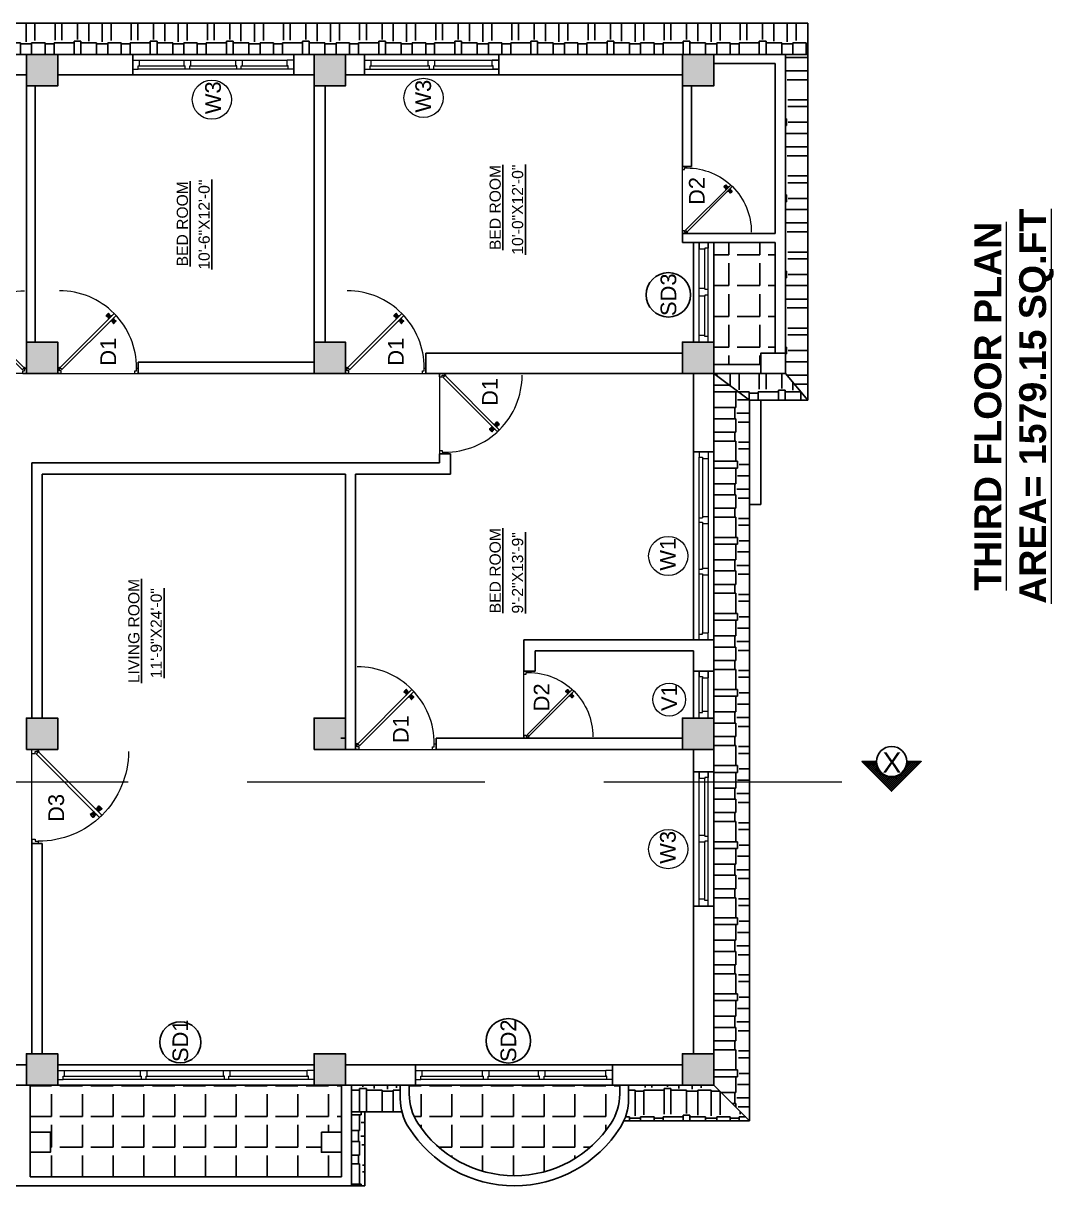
# Model space of a CAD drawing. Header units: inches. Extents: x 1397 to 20304, y -27267 to -746.
# Drawn here: x 13918 to 14378, y -18002 to -17483 of the extents above; entities that cross this region are included whole.
import ezdxf

# ---------------------------------------------------------------- set-up
doc = ezdxf.new("R2010")
doc.units = ezdxf.units.IN
doc.header["$LTSCALE"] = 17
doc.header["$MEASUREMENT"] = 0
doc.linetypes.add('21_FP_00$0$HIDDEN', pattern=[0.375, 0.25, -0.125])
doc.linetypes.add('PHANTOM2', pattern=[1.25, 0.625, -0.125, 0.125, -0.125, 0.125, -0.125])
for name, color, linetype, lineweight in [('25 BOT BAR', 12, 'Continuous', 25), ('aa_section_line', 2, 'PHANTOM2', 13), ('DOOR & WIN', 1, 'Continuous', 25), ('OUTLINE', 1, 'Continuous', 25), ('PUERTAS', 7, 'Continuous', 9), ('TEXT', 231, 'Continuous', 20), ('WINDOW FRAME PLAN', 162, 'Continuous', 18)]:
    doc.layers.add(name, color=color, linetype=linetype, lineweight=lineweight)
doc.layers.add('A-Sect-Iden', color=111, linetype='Continuous')
doc.styles.add('DIMTEXT', font='arial.ttf', dxfattribs={"height": 6})
doc.styles.add('HEADING', font='swissel.ttf')
pattern_1 = [(180, (-4627.926, -27967.295), (-25.5, -12), [6, -5, 7, -3, 9, -4]), (180, (-4633.926, -27967.795), (-25.5, -12), [5, -19, 4, -6]), (180, (-4645.926, -27966.545), (-25.5, -12), [3, -31]), (270, (-4627.926, -27967.2945), (8.5, -12), [11.5, -36.5]), (270, (-4633.926, -27967.2945), (8.5, -12), [11.25, -36.75]), (270, (-4638.926, -27967.2945), (8.5, -12), [10.5, -37.5]), (270, (-4645.926, -27966.5445), (8.5, -12), [11.5, -36.5]), (270, (-4648.926, -27966.5445), (8.5, -12), [11.5, -36.5]), (270, (-4657.926, -27967.2945), (8.5, -12), [11, -37])]
pattern_2 = [(90, (-4627.926, -27967.295), (-12, 25.5), [6, -5, 7, -3, 9, -4]), (90, (-4628.426, -27961.295), (-12, 25.5), [5, -19, 4, -6]), (90, (-4627.176, -27949.295), (-12, 25.5), [3, -31]), (180, (-4627.926, -27967.2945), (-12, -8.5), [11.5, -36.5]), (180, (-4627.926, -27961.2945), (-12, -8.5), [11.25, -36.75]), (180, (-4627.926, -27956.2945), (-12, -8.5), [10.5, -37.5]), (180, (-4627.176, -27949.2945), (-12, -8.5), [11.5, -36.5]), (180, (-4627.176, -27946.2945), (-12, -8.5), [11.5, -36.5]), (180, (-4627.926, -27937.2945), (-12, -8.5), [11, -37])]
pattern_3 = [(90, (-6502.005, -27967.295), (-13.75, 8e-16), [10, -3.75]), (180, (-6502.005, -27967.295), (-2e-15, -13.75), [10, -3.75])]

# ---------------------------------------------------------------- blocks, each defined once
blk = doc.blocks.new('ffddd')
at = {"layer": 'DOOR & WIN'}
for p, q in [((-13345.31, -2388.07), (-13345.31, -2316.07)), ((-13336.31, -2316.07), (-13345.31, -2316.07)), ((-13336.31, -2316.07), (-13336.31, -2388.07)), ((-13336.31, -2388.07), (-13345.31, -2388.07)), ((-13336.31, -2388.07), (-13345.31, -2388.07))]:
    blk.add_line(p, q, dxfattribs=at)
at = {"layer": 'WINDOW FRAME PLAN'}
for p, q in [((-13342.81, -2316.07), (-13342.81, -2318.57)), ((-13338.81, -2316.07), (-13338.81, -2319.07)), ((-13342.81, -2385.57), (-13342.81, -2318.57)), ((-13342.81, -2318.57), (-13341.31, -2318.57)), ((-13341.31, -2318.57), (-13341.31, -2319.07)), ((-13341.31, -2319.07), (-13341.31, -2339.57)), ((-13341.31, -2319.07), (-13338.81, -2319.07)), ((-13338.81, -2319.07), (-13338.81, -2385.07)), ((-13342.81, -2339.57), (-13341.31, -2339.57)), ((-13342.81, -2341.57), (-13341.31, -2341.57)), ((-13341.31, -2339.07), (-13338.81, -2339.07)), ((-13341.31, -2341.57), (-13341.31, -2342.07)), ((-13341.31, -2341.57), (-13341.31, -2362.57)), ((-13341.31, -2342.07), (-13338.81, -2342.07)), ((-13342.81, -2362.57), (-13341.31, -2362.57)), ((-13341.31, -2362.07), (-13338.81, -2362.07)), ((-13341.31, -2362.57), (-13341.31, -2362.07)), ((-13342.81, -2364.57), (-13341.31, -2364.57)), ((-13341.31, -2364.57), (-13341.31, -2385.57)), ((-13341.31, -2365.07), (-13338.81, -2365.07)), ((-13342.81, -2388.07), (-13342.81, -2385.57)), ((-13342.81, -2385.57), (-13341.31, -2385.57)), ((-13341.31, -2385.07), (-13338.81, -2385.07)), ((-13341.31, -2385.57), (-13341.31, -2385.07)), ((-13338.81, -2388.07), (-13338.81, -2385.07))]:
    blk.add_line(p, q, dxfattribs=at)
blk = doc.blocks.new('3ft')
at = {"layer": 'PUERTAS', "color": 6}
for p, q in [((1.01, 2.52), (25.23, 26.74)), ((26.05, 25.92), (25.23, 26.74)), ((26.05, 25.92), (1.77, 1.64)), ((0, 2.4), (0, 0)), ((0.72, 2.4), (0, 2.4)), ((1.6, 0), (0, 0)), ((0.72, 1.52), (0.72, 2.44)), ((0.8, 1.52), (0.72, 1.52)), ((0.8, 1.52), (0.8, 2.41)), ((0.8, 1.2), (0.8, 1.52)), ((1.6, 1.2), (0.8, 1.2)), ((1.57, 1.84), (0.94, 2.47)), ((1.63, 1.89), (0.97, 2.55)), ((1.63, 1.89), (1.57, 1.84)), ((1.77, 1.64), (1.57, 1.84)), ((1.6, 0), (1.6, 1.2)), ((34.4, 0), (34.4, 1.2)), ((34.4, 1.2), (35.2, 1.2)), ((34.4, 0), (36, 0)), ((35.2, 1.2), (35.2, 2.4)), ((35.2, 2.4), (36, 2.4)), ((36, 0), (36, 2.4))]:
    blk.add_line(p, q, dxfattribs=at)
at = {"layer": 'PUERTAS', "color": 1}
for p, q in [((21.67, 25.73), (22.17, 26.23)), ((21.7, 25.82), (22.14, 26.26)), ((22.58, 26.7), (22.14, 26.26)), ((22.67, 26.73), (22.17, 26.23)), ((22.61, 26.67), (22.58, 26.7)), ((23.45, 25.91), (22.79, 26.73)), ((22.49, 24.95), (21.67, 25.61)), ((21.73, 25.79), (21.7, 25.82)), ((22.6, 24.96), (23.02, 25.38)), ((22.61, 24.25), (22.92, 24.72)), ((22.62, 24.13), (22.61, 24.14)), ((22.7, 25.07), (22.71, 25.06)), ((22.82, 25.06), (23.08, 25.32)), ((22.94, 24.95), (22.83, 25.07)), ((22.92, 24.72), (22.92, 24.72)), ((22.93, 24.94), (23.19, 25.21)), ((22.93, 24.84), (22.93, 24.83)), ((23.44, 25.81), (23.02, 25.38)), ((23.34, 25.58), (23.08, 25.32)), ((23.46, 25.47), (23.19, 25.21)), ((23.33, 25.7), (23.34, 25.69)), ((23.45, 25.46), (23.33, 25.57)), ((23.44, 23.31), (23.45, 23.3)), ((23.56, 23.3), (24.03, 23.61)), ((23.57, 25.47), (23.57, 25.47)), ((24.15, 25.79), (23.68, 25.48)), ((23.68, 25.48), (23.68, 25.48)), ((24.03, 23.61), (24.03, 23.62)), ((24.14, 23.62), (24.14, 23.62)), ((24.25, 23.62), (24.51, 23.89)), ((24.27, 25.78), (24.26, 25.79)), ((24.26, 23.29), (24.69, 23.71)), ((24.26, 23.63), (24.37, 23.52)), ((24.26, 23.18), (24.92, 22.37)), ((24.37, 23.52), (24.63, 23.77)), ((24.37, 23.4), (24.37, 23.4)), ((24.78, 24.15), (24.51, 23.89)), ((24.89, 24.03), (24.63, 23.77)), ((25.11, 24.14), (24.69, 23.71)), ((24.77, 24.14), (24.88, 24.03)), ((24.79, 24.38), (24.78, 24.37)), ((24.78, 24.26), (24.78, 24.26)), ((25.1, 24.84), (24.79, 24.38)), ((25, 24.03), (25, 24.03)), ((25.04, 22.36), (25.54, 22.86)), ((25.09, 24.96), (25.1, 24.95)), ((25.1, 22.42), (25.13, 22.39)), ((25.13, 22.39), (25.57, 22.83)), ((25.22, 24.14), (26.03, 23.48)), ((26.04, 23.37), (25.54, 22.86)), ((26.01, 23.27), (25.57, 22.83)), ((25.98, 23.3), (26.01, 23.27))]:
    blk.add_line(p, q, dxfattribs=at)
at = {"layer": 'PUERTAS', "color": 8}
for p, q in [((22.13, 26.28), (21.98, 26.13)), ((22.88, 25.24), (22.01, 26.06)), ((22.13, 26.28), (22.27, 26.42)), ((22.29, 26.41), (22.27, 26.42)), ((23.16, 25.52), (22.34, 26.39)), ((23.3, 25.66), (22.5, 26.56)), ((23.41, 25.77), (22.65, 26.71)), ((23.46, 25.83), (22.72, 26.75)), ((22.57, 24.94), (21.65, 25.68)), ((22.63, 24.99), (21.69, 25.75)), ((22.74, 25.1), (21.84, 25.9)), ((22.69, 24.32), (23.02, 24.83)), ((22.95, 24.96), (22.84, 25.07)), ((22.98, 24.99), (22.86, 25.1)), ((23.03, 25.04), (22.91, 25.15)), ((22.91, 24.53), (23.1, 24.91)), ((23.11, 25.12), (22.99, 25.23)), ((23.13, 24.76), (23.18, 24.99)), ((23.28, 25.3), (23.17, 25.41)), ((23.36, 25.37), (23.25, 25.49)), ((23.31, 24.94), (23.28, 25.08)), ((23.41, 25.43), (23.3, 25.54)), ((23.46, 25.09), (23.32, 25.13)), ((23.44, 25.45), (23.33, 25.56)), ((23.64, 25.27), (23.41, 25.22)), ((23.87, 25.49), (23.49, 25.3)), ((24.08, 25.71), (23.57, 25.38)), ((23.63, 23.38), (24.14, 23.72)), ((23.84, 23.6), (24.22, 23.79)), ((24.07, 23.82), (24.3, 23.88)), ((24.25, 24), (24.39, 23.97)), ((24.25, 23.26), (24.99, 22.34)), ((24.27, 23.64), (24.38, 23.53)), ((24.3, 23.67), (24.41, 23.56)), ((24.3, 23.32), (25.06, 22.38)), ((24.35, 23.72), (24.46, 23.61)), ((24.4, 24.15), (24.43, 24.01)), ((24.41, 23.43), (25.2, 22.53)), ((24.43, 23.8), (24.54, 23.69)), ((24.58, 24.33), (24.52, 24.1)), ((24.55, 23.57), (25.37, 22.7)), ((24.6, 23.97), (24.72, 23.86)), ((24.8, 24.56), (24.61, 24.18)), ((25.02, 24.77), (24.68, 24.26)), ((24.68, 24.05), (24.79, 23.94)), ((24.73, 24.1), (24.85, 23.99)), ((24.76, 24.13), (24.87, 24.02)), ((24.83, 23.85), (25.7, 23.03)), ((24.97, 23.99), (25.87, 23.2)), ((25.08, 24.1), (26.02, 23.34)), ((25.14, 24.15), (26.06, 23.41)), ((25.58, 22.82), (25.43, 22.67)), ((25.58, 22.82), (25.73, 22.97)), ((25.72, 22.98), (25.73, 22.97)), ((0, 0), (36, 0))]:
    blk.add_line(p, q, dxfattribs=at)
at = {"layer": 'PUERTAS', "color": 2}
for p, q in [((21.99, 26.11), (21.98, 26.13)), ((25.42, 22.68), (25.43, 22.67))]:
    blk.add_line(p, q, dxfattribs=at)
at = {"layer": 'PUERTAS', "color": 6}
for radius in [0.155, 0.0752]:
    blk.add_circle((0.82, 2.56), radius, dxfattribs=at)
blk.add_arc((0.82, 2.56), 34.38, 359.7285, 90.0333, dxfattribs=at)
at = {"layer": 'PUERTAS', "color": 1}
for centre, start, end in [((22.73, 26.68), 38.9236, 135), ((22.54, 25.01), 231.0764, 315), ((22.67, 24.2), 135, 225), ((22.77, 25.12), 225, 315), ((22.99, 24.89), 135, 219.7428), ((22.87, 24.78), 315, 39.7428), ((23.28, 25.63), 315, 45), ((23.39, 25.86), 315, 38.9236), ((23.51, 23.36), 225, 315), ((23.51, 25.41), 50.2572, 135), ((23.62, 25.53), 230.2572, 315), ((24.09, 23.56), 50.2572, 135), ((24.2, 23.68), 230.2572, 315), ((24.2, 25.73), 45, 135), ((24.32, 23.23), 135, 218.9236), ((24.42, 23.46), 135, 225), ((24.84, 24.31), 135, 219.7428), ((24.72, 24.21), 315, 39.7428), ((24.94, 23.98), 45, 135), ((24.98, 22.42), 218.9236, 315), ((25.04, 24.89), 315, 45), ((25.17, 24.08), 51.0764, 135), ((25.98, 23.42), 315, 51.0764)]:
    blk.add_arc(centre, 0.08, start, end, dxfattribs=at)
blk = doc.blocks.new('*U2802')
at = {"color": 3, "xscale": -1}
blk.add_blockref('3ft', (42, 0), dxfattribs=at)
blk = doc.blocks.new('*U3029')
at = {"layer": 'PUERTAS', "color": 2}
for p, q in [((11.61, 30.24), (12.57, 31.2)), ((40.83, 2.94), (12.57, 31.2)), ((11.61, 30.24), (39.94, 1.92)), ((12.35, 26.47), (12.33, 26.45)), ((16.34, 30.46), (16.36, 30.48)), ((0, 0), (0, 2.8)), ((0.93, 2.8), (0, 2.8)), ((1.87, 0), (0, 0)), ((0.93, 1.4), (0.93, 2.8)), ((1.87, 1.4), (0.93, 1.4)), ((1.87, 0), (1.87, 1.4)), ((39.94, 1.92), (40.16, 2.14)), ((40.1, 2.21), (40.86, 2.97)), ((40.1, 2.21), (40.16, 2.14)), ((40.13, 0), (40.13, 1.4)), ((40.13, 1.4), (41.07, 1.4)), ((40.13, 0), (42, 0)), ((40.16, 2.14), (40.9, 2.88)), ((41.07, 1.77), (41.07, 2.81)), ((41.07, 1.4), (41.07, 1.77)), ((41.07, 1.77), (41.16, 1.77)), ((41.16, 1.77), (41.16, 2.85)), ((41.16, 2.8), (42, 2.8)), ((42, 2.8), (42, 0))]:
    blk.add_line(p, q, dxfattribs=at)
at = {"layer": 'PUERTAS', "color": 8}
for p, q in [((14.63, 30.14), (15.5, 31.21)), ((12.67, 28.18), (11.59, 27.31)), ((12.74, 28.12), (11.65, 27.23)), ((12.87, 27.99), (11.82, 27.06)), ((12, 26.81), (11.98, 26.79)), ((12.15, 26.62), (11.98, 26.79)), ((13.04, 27.82), (12.01, 26.87)), ((12.15, 26.62), (12.33, 26.45)), ((13.36, 27.5), (12.4, 26.48)), ((13.52, 27.34), (12.6, 26.28)), ((13.65, 27.21), (12.77, 26.11)), ((12.82, 28.9), (13.2, 28.3)), ((13.71, 27.14), (12.84, 26.06)), ((13.12, 28.15), (12.99, 28.02)), ((13.14, 28.12), (13.01, 27.99)), ((13.06, 28.65), (13.29, 28.21)), ((13.2, 28.06), (13.07, 27.93)), ((13.3, 27.97), (13.17, 27.84)), ((13.33, 28.39), (13.39, 28.12)), ((13.5, 27.76), (13.37, 27.63)), ((13.59, 27.67), (13.46, 27.54)), ((13.54, 28.18), (13.49, 28.01)), ((13.65, 27.61), (13.52, 27.48)), ((13.71, 28), (13.54, 27.96)), ((13.68, 27.58), (13.55, 27.45)), ((13.92, 27.79), (13.65, 27.86)), ((14.18, 27.53), (13.75, 27.76)), ((14.43, 27.28), (13.83, 27.67)), ((13.91, 29.99), (14.5, 29.61)), ((14.16, 29.74), (14.59, 29.52)), ((14.42, 29.48), (14.69, 29.42)), ((14.63, 29.27), (14.8, 29.31)), ((14.66, 29.69), (14.79, 29.82)), ((14.68, 29.66), (14.82, 29.79)), ((14.69, 30.07), (15.57, 31.16)), ((14.74, 29.6), (14.87, 29.73)), ((14.8, 29.09), (14.85, 29.26)), ((14.82, 29.94), (15.74, 30.99)), ((14.84, 29.51), (14.97, 29.64)), ((15.01, 28.89), (14.95, 29.16)), ((14.98, 29.77), (15.94, 30.79)), ((15.04, 29.3), (15.17, 29.43)), ((15.28, 28.62), (15.05, 29.06)), ((15.14, 29.21), (15.27, 29.34)), ((15.52, 28.37), (15.14, 28.97)), ((15.2, 29.15), (15.33, 29.28)), ((15.22, 29.12), (15.35, 29.25)), ((15.31, 29.45), (16.33, 30.41)), ((15.47, 29.29), (16.52, 30.21)), ((15.6, 29.16), (16.69, 30.04)), ((15.67, 29.09), (16.75, 29.96)), ((15.99, 30.81), (16.01, 30.83)), ((16.19, 30.65), (16.01, 30.83)), ((16.19, 30.65), (16.36, 30.48)), ((0, 0), (42, 0))]:
    blk.add_line(p, q, dxfattribs=at)
at = {"layer": 'PUERTAS', "color": 1}
for p, q in [((14.64, 30.23), (15.41, 31.18)), ((15.55, 31.19), (16.13, 30.6)), ((11.62, 27.26), (12.21, 26.67)), ((12.58, 28.16), (11.63, 27.4)), ((11.69, 27.19), (11.66, 27.15)), ((11.66, 27.15), (12.17, 26.64)), ((12.69, 26.12), (12.17, 26.64)), ((12.79, 26.09), (12.21, 26.67)), ((12.72, 26.16), (12.69, 26.12)), ((12.7, 28.16), (13.2, 27.66)), ((12.73, 29.12), (12.72, 29.11)), ((12.72, 28.98), (13.08, 28.44)), ((12.83, 28.03), (12.84, 28.04)), ((13.7, 27.04), (12.93, 26.09)), ((12.97, 28.04), (13.27, 27.74)), ((13.11, 28.16), (12.98, 28.03)), ((13.08, 28.44), (13.08, 28.43)), ((13.09, 28.3), (13.09, 28.3)), ((13.09, 28.17), (13.4, 27.87)), ((13.69, 27.17), (13.2, 27.66)), ((13.57, 27.43), (13.27, 27.74)), ((13.71, 27.56), (13.4, 27.87)), ((13.69, 27.57), (13.56, 27.44)), ((13.56, 27.3), (13.57, 27.3)), ((13.69, 30.08), (13.7, 30.09)), ((13.83, 30.09), (14.37, 29.73)), ((13.83, 27.55), (13.84, 27.56)), ((13.97, 27.54), (13.96, 27.55)), ((14.51, 27.19), (13.97, 27.54)), ((14.37, 29.73), (14.38, 29.72)), ((14.51, 29.72), (14.5, 29.72)), ((14.63, 29.71), (14.94, 29.41)), ((14.65, 27.2), (14.64, 27.19)), ((14.65, 30.11), (15.14, 29.61)), ((14.65, 29.7), (14.78, 29.83)), ((14.78, 29.98), (14.77, 29.97)), ((14.77, 29.84), (15.07, 29.54)), ((15.25, 29.1), (14.94, 29.41)), ((15.37, 29.24), (15.07, 29.54)), ((15.64, 29.12), (15.14, 29.61)), ((15.23, 29.11), (15.36, 29.24)), ((15.25, 28.97), (15.25, 28.97)), ((15.26, 28.84), (15.25, 28.84)), ((15.62, 28.3), (15.26, 28.84)), ((15.51, 29.24), (15.5, 29.24)), ((15.61, 28.15), (15.62, 28.16)), ((15.62, 31.12), (15.65, 31.15)), ((15.65, 31.15), (16.17, 30.63)), ((15.76, 29.11), (16.71, 29.88)), ((16.72, 30.01), (16.13, 30.6)), ((16.68, 30.12), (16.17, 30.63)), ((16.65, 30.09), (16.68, 30.12))]:
    blk.add_line(p, q, dxfattribs=at)
at = {"layer": 'PUERTAS', "color": 2}
for radius in [0.181, 0.0878]:
    blk.add_circle((41.04, 2.99), radius, dxfattribs=at)
at = {"layer": 'PUERTAS', "color": 8}
blk.add_arc((41.04, 2.99), 40.11, 89.9667, 180.2715, dxfattribs=at)
at = {"layer": 'PUERTAS', "color": 1}
for centre, start, end in [((15.48, 31.12), 45, 141.0764), ((11.69, 27.33), 128.9236, 225), ((12.63, 28.09), 45, 128.9236), ((12.79, 29.04), 135, 225), ((12.86, 26.15), 225, 321.0764), ((12.9, 27.97), 45, 135), ((13.16, 28.24), 140.2572, 225), ((13.02, 28.36), 320.2572, 45), ((13.5, 27.37), 315, 45), ((13.62, 27.1), 321.0764, 45), ((13.76, 30.02), 45, 135), ((13.77, 27.63), 225, 309.7428), ((13.9, 27.49), 45, 129.7428), ((14.44, 29.79), 225, 309.7428), ((14.57, 29.65), 45, 129.7428), ((14.58, 27.25), 225, 315), ((14.71, 30.17), 141.0764, 225), ((14.84, 29.91), 135, 225), ((15.32, 28.91), 140.2572, 225), ((15.18, 29.03), 320.2572, 45), ((15.44, 29.3), 225, 315), ((15.55, 28.23), 315, 45), ((15.7, 29.18), 225, 308.9236)]:
    blk.add_arc(centre, 0.0933, start, end, dxfattribs=at)
blk = doc.blocks.new("5'")
at = {"layer": 'WINDOW FRAME PLAN'}
for p, q in [((10026.35, -7897.24), (10086.35, -7897.24)), ((10026.35, -7897.24), (10026.35, -7901.24)), ((10026.35, -7897.24), (10029.35, -7897.24)), ((10028.85, -7901.24), (10028.85, -7899.74)), ((10028.85, -7899.74), (10029.35, -7899.74)), ((10029.35, -7899.74), (10029.35, -7897.24)), ((10029.35, -7899.74), (10054.85, -7899.74)), ((10054.85, -7899.74), (10054.85, -7897.24)), ((10054.85, -7897.24), (10057.85, -7897.24)), ((10055.35, -7899.74), (10054.85, -7899.74)), ((10055.35, -7901.24), (10055.35, -7899.74)), ((10057.35, -7901.24), (10057.35, -7899.74)), ((10057.85, -7899.74), (10057.35, -7899.74)), ((10057.85, -7899.74), (10057.85, -7897.24)), ((10057.85, -7899.74), (10083.35, -7899.74)), ((10086.35, -7897.24), (10083.35, -7897.24)), ((10083.35, -7899.74), (10083.35, -7897.24)), ((10083.85, -7899.74), (10083.35, -7899.74)), ((10083.85, -7901.24), (10083.85, -7899.74)), ((10086.35, -7897.24), (10086.35, -7901.24)), ((10026.35, -7901.24), (10086.35, -7901.24)), ((10026.35, -7901.24), (10028.85, -7901.24)), ((10086.35, -7901.24), (10083.85, -7901.24))]:
    blk.add_line(p, q, dxfattribs=at)
blk = doc.blocks.new('DFFDFD')
at = {"layer": 'DOOR & WIN'}
for p, q in [((-13646.78, -2252.33), (-13646.78, -2168.33)), ((-13637.78, -2168.33), (-13646.78, -2168.33)), ((-13637.78, -2168.33), (-13637.78, -2252.33)), ((-13637.78, -2252.33), (-13646.78, -2252.33)), ((-13637.78, -2252.33), (-13646.78, -2252.33))]:
    blk.add_line(p, q, dxfattribs=at)
at = {"layer": 'WINDOW FRAME PLAN'}
for p, q in [((-13644.28, -2168.33), (-13644.28, -2170.83)), ((-13644.28, -2249.83), (-13644.28, -2170.83)), ((-13644.28, -2170.83), (-13642.78, -2170.83)), ((-13642.78, -2170.83), (-13642.78, -2171.33)), ((-13642.78, -2171.33), (-13642.78, -2197.83)), ((-13642.78, -2171.33), (-13640.28, -2171.33)), ((-13640.28, -2168.33), (-13640.28, -2171.33)), ((-13640.28, -2171.33), (-13640.28, -2249.33)), ((-13642.78, -2197.33), (-13640.28, -2197.33)), ((-13644.28, -2197.83), (-13642.78, -2197.83)), ((-13644.28, -2199.83), (-13642.78, -2199.83)), ((-13642.78, -2199.83), (-13642.78, -2200.33)), ((-13642.78, -2199.83), (-13642.78, -2220.83)), ((-13642.78, -2200.33), (-13640.28, -2200.33)), ((-13644.28, -2220.83), (-13642.78, -2220.83)), ((-13644.28, -2222.83), (-13642.78, -2222.83)), ((-13642.78, -2220.33), (-13640.28, -2220.33)), ((-13642.78, -2220.83), (-13642.78, -2220.33)), ((-13642.78, -2222.83), (-13642.78, -2249.33)), ((-13642.78, -2223.33), (-13640.28, -2223.33)), ((-13644.28, -2252.33), (-13644.28, -2249.83)), ((-13644.28, -2249.83), (-13642.78, -2249.83)), ((-13642.78, -2249.33), (-13640.28, -2249.33)), ((-13642.78, -2249.83), (-13642.78, -2249.33)), ((-13640.28, -2252.33), (-13640.28, -2249.33))]:
    blk.add_line(p, q, dxfattribs=at)
blk = doc.blocks.new('*U3086')
at = {"color": 3}
blk.add_blockref('3ft', (0, 0), dxfattribs=at)
blk = doc.blocks.new('2ft6in')
at = {"layer": 'PUERTAS', "color": 2}
for p, q in [((0.84, 2.1), (21.02, 22.28)), ((21.71, 21.6), (1.47, 1.37)), ((18.33, 21.76), (18.31, 21.77)), ((21.71, 21.6), (21.02, 22.28)), ((21.18, 18.9), (21.2, 18.89)), ((0, 2), (0, 0)), ((0.6, 2), (0, 2)), ((1.33, 0), (0, 0)), ((0.6, 1.26), (0.6, 2.04)), ((0.67, 1.26), (0.6, 1.26)), ((0.67, 1.26), (0.67, 2.01)), ((0.67, 1), (0.67, 1.26)), ((1.33, 1), (0.67, 1)), ((1.31, 1.53), (0.79, 2.06)), ((1.36, 1.58), (0.81, 2.12)), ((1.36, 1.58), (1.31, 1.53)), ((1.47, 1.37), (1.31, 1.53)), ((1.33, 0), (1.33, 1)), ((28.67, 0), (28.67, 1)), ((28.67, 1), (29.33, 1)), ((28.67, 0), (30, 0)), ((29.33, 1), (29.33, 2)), ((29.33, 2), (30, 2)), ((30, 0), (30, 2))]:
    blk.add_line(p, q, dxfattribs=at)
at = {"layer": 'PUERTAS', "color": 8}
for p, q in [((18.81, 20.78), (18.04, 21.4)), ((18.86, 20.83), (18.08, 21.46)), ((18.95, 20.92), (18.2, 21.58)), ((18.44, 21.9), (18.31, 21.77)), ((19.07, 21.03), (18.34, 21.72)), ((18.44, 21.9), (18.56, 22.02)), ((18.58, 22.01), (18.56, 22.02)), ((19.3, 21.26), (18.61, 22)), ((19.42, 21.38), (18.75, 22.14)), ((19.51, 21.48), (18.88, 22.26)), ((19.55, 21.53), (18.93, 22.3)), ((19.13, 20.8), (19.03, 20.9)), ((19.15, 20.82), (19.05, 20.92)), ((19.19, 20.87), (19.1, 20.96)), ((19.25, 20.93), (19.16, 21.02)), ((19.28, 20.63), (19.32, 20.83)), ((19.4, 21.08), (19.31, 21.17)), ((19.47, 21.15), (19.38, 21.24)), ((19.43, 20.78), (19.4, 20.9)), ((19.51, 21.19), (19.42, 21.28)), ((19.55, 20.91), (19.43, 20.94)), ((19.53, 21.21), (19.44, 21.3)), ((19.7, 21.06), (19.51, 21.01)), ((19.89, 21.24), (19.58, 21.08)), ((20.07, 21.42), (19.64, 21.15)), ((18.91, 20.27), (19.19, 20.69)), ((19.09, 20.44), (19.25, 20.76)), ((19.69, 19.49), (20.12, 19.76)), ((19.87, 19.67), (20.18, 19.83)), ((20.06, 19.85), (20.25, 19.9)), ((20.21, 20), (20.33, 19.97)), ((20.21, 19.38), (20.83, 18.61)), ((20.23, 19.7), (20.32, 19.61)), ((20.25, 19.72), (20.34, 19.63)), ((20.25, 19.43), (20.88, 18.65)), ((20.29, 19.76), (20.38, 19.67)), ((20.33, 20.13), (20.36, 20.01)), ((20.34, 19.53), (21, 18.77)), ((20.36, 19.83), (20.45, 19.74)), ((20.48, 20.28), (20.44, 20.08)), ((20.46, 19.64), (21.14, 18.91)), ((20.5, 19.98), (20.6, 19.89)), ((20.67, 20.47), (20.51, 20.15)), ((20.85, 20.64), (20.57, 20.22)), ((20.57, 20.04), (20.66, 19.95)), ((20.61, 20.09), (20.7, 19.99)), ((20.63, 20.11), (20.72, 20.01)), ((20.69, 19.87), (21.42, 19.19)), ((20.81, 19.99), (21.56, 19.33)), ((20.9, 20.08), (21.68, 19.45)), ((20.95, 20.13), (21.72, 19.51)), ((21.32, 19.01), (21.2, 18.89)), ((21.32, 19.01), (21.44, 19.14)), ((21.43, 19.15), (21.44, 19.14)), ((0, 0), (30, 0))]:
    blk.add_line(p, q, dxfattribs=at)
at = {"layer": 'PUERTAS', "color": 1}
for p, q in [((18.06, 21.44), (18.48, 21.86)), ((18.74, 20.79), (18.06, 21.34)), ((18.08, 21.51), (18.45, 21.88)), ((18.11, 21.49), (18.08, 21.51)), ((18.82, 22.25), (18.45, 21.88)), ((18.9, 22.28), (18.48, 21.86)), ((18.84, 22.23), (18.82, 22.25)), ((18.83, 20.8), (19.18, 21.15)), ((18.92, 20.89), (18.93, 20.88)), ((19.54, 21.59), (18.99, 22.27)), ((19.02, 20.88), (19.24, 21.1)), ((19.12, 20.8), (19.03, 20.89)), ((19.11, 20.79), (19.33, 21.01)), ((19.54, 21.5), (19.18, 21.15)), ((19.45, 21.31), (19.24, 21.1)), ((19.55, 21.22), (19.33, 21.01)), ((19.45, 21.41), (19.45, 21.41)), ((19.54, 21.22), (19.45, 21.31)), ((19.64, 21.23), (19.64, 21.23)), ((19.74, 21.24), (19.73, 21.23)), ((20.12, 21.49), (19.74, 21.24)), ((20.22, 21.48), (20.22, 21.49)), ((20.91, 20.8), (20.91, 20.79)), ((18.84, 20.21), (19.1, 20.6)), ((18.85, 20.11), (18.84, 20.12)), ((19.1, 20.7), (19.11, 20.69)), ((19.1, 20.6), (19.1, 20.6)), ((19.53, 19.43), (19.54, 19.42)), ((19.64, 19.42), (20.02, 19.67)), ((20.02, 19.67), (20.03, 19.68)), ((20.12, 19.68), (20.12, 19.68)), ((20.21, 19.69), (20.43, 19.9)), ((20.22, 19.41), (20.57, 19.76)), ((20.22, 19.69), (20.31, 19.6)), ((20.22, 19.32), (20.76, 18.64)), ((20.31, 19.6), (20.52, 19.81)), ((20.31, 19.5), (20.31, 19.5)), ((20.65, 20.12), (20.43, 19.9)), ((20.74, 20.03), (20.52, 19.81)), ((20.93, 20.11), (20.57, 19.76)), ((20.64, 20.11), (20.73, 20.02)), ((20.66, 20.31), (20.65, 20.31)), ((20.65, 20.21), (20.65, 20.22)), ((20.91, 20.7), (20.66, 20.31)), ((20.84, 20.02), (20.83, 20.03)), ((20.86, 18.63), (21.28, 19.05)), ((20.91, 18.68), (20.94, 18.66)), ((20.94, 18.66), (21.31, 19.03)), ((21.02, 20.12), (21.7, 19.57)), ((21.7, 19.47), (21.28, 19.05)), ((21.67, 19.4), (21.31, 19.03)), ((21.65, 19.42), (21.67, 19.4))]:
    blk.add_line(p, q, dxfattribs=at)
at = {"layer": 'PUERTAS', "color": 2}
for radius in [0.129, 0.0627]:
    blk.add_circle((0.68, 2.14), radius, dxfattribs=at)
at = {"layer": 'PUERTAS', "color": 8}
blk.add_arc((0.68, 2.14), 28.65, 359.7285, 90.0333, dxfattribs=at)
at = {"layer": 'PUERTAS', "color": 1}
for centre, start, end in [((18.78, 20.84), 231.0764, 315), ((18.94, 22.23), 38.9236, 135), ((18.97, 20.93), 225, 315), ((19.16, 20.74), 135, 219.7428), ((19.4, 21.36), 315, 45), ((19.49, 21.55), 315, 38.9236), ((19.6, 21.18), 50.2572, 135), ((19.68, 21.28), 230.2572, 315), ((20.17, 21.44), 45, 135), ((20.87, 20.75), 315, 45), ((18.89, 20.16), 135, 225), ((19.06, 20.65), 315, 39.7428), ((19.59, 19.47), 225, 315), ((20.07, 19.63), 50.2572, 135), ((20.16, 19.73), 230.2572, 315), ((20.27, 19.36), 135, 218.9236), ((20.35, 19.55), 135, 225), ((20.7, 20.26), 135, 219.7428), ((20.6, 20.17), 315, 39.7428), ((20.78, 19.98), 45, 135), ((20.82, 18.68), 218.9236, 315), ((20.98, 20.07), 51.0764, 135), ((21.65, 19.52), 315, 51.0764)]:
    blk.add_arc(centre, 0.0667, start, end, dxfattribs=at)
blk = doc.blocks.new('*U3074')
at = {"color": 3}
blk.add_blockref('2ft6in', (0, 0), dxfattribs=at)

msp = doc.modelspace()

# ---------------------------------------------------------------- hatches: boundary and pattern name
at = {"layer": 'A-Sect-Iden', "ltscale": 0.5}
h = msp.add_hatch(dxfattribs=at)
h.set_pattern_fill('ANSI37', color=2, scale=5, angle=90, style=0)
h.set_pattern_definition([(135, (20487.18365, -43661.52326), (-0.441941738, -0.441941738), []), (225, (20487.18365, -43661.52326), (0.441941738, -0.441941738), [])])
h.paths.add_polyline_path([(14312.42, -17812.45), (14318.91, -17812.45), (14305.67, -17825.69), (14292.42, -17812.45), (14298.92, -17812.45, 1)])
at = {"layer": 'DOOR & WIN'}
h = msp.add_hatch(color=256, dxfattribs=at)
h.dxf.hatch_style = 1
h.paths.add_polyline_path([(13919.23, -17496.54), (13919.23, -17510.54), (13933.23, -17510.54), (13933.23, -17496.54)])
h = msp.add_hatch(color=256, dxfattribs=at)
h.dxf.hatch_style = 1
h.paths.add_polyline_path([(14047.72, -17496.54), (14047.72, -17510.54), (14061.72, -17510.54), (14061.72, -17496.54)])
h = msp.add_hatch(color=256, dxfattribs=at)
h.dxf.hatch_style = 1
h.paths.add_polyline_path([(14212.23, -17496.54), (14212.23, -17510.54), (14226.23, -17510.54), (14226.23, -17496.54)])
h = msp.add_hatch(color=256, dxfattribs=at)
h.dxf.hatch_style = 1
h.paths.add_polyline_path([(13919.23, -17625.01), (13919.23, -17639.01), (13933.23, -17639.01), (13933.23, -17625.01)])
h = msp.add_hatch(color=256, dxfattribs=at)
h.dxf.hatch_style = 1
h.paths.add_polyline_path([(14047.72, -17625.01), (14047.72, -17639.01), (14061.72, -17639.01), (14061.72, -17625.01)])
h = msp.add_hatch(color=256, dxfattribs=at)
h.dxf.hatch_style = 1
h.paths.add_polyline_path([(14212.23, -17625.01), (14212.23, -17639.01), (14226.23, -17639.01), (14226.23, -17625.01)])
h = msp.add_hatch(color=256, dxfattribs=at)
h.dxf.hatch_style = 1
h.paths.add_polyline_path([(13919.23, -17793.01), (13919.23, -17807.01), (13933.23, -17807.01), (13933.23, -17793.01)])
h = msp.add_hatch(color=256, dxfattribs=at)
h.dxf.hatch_style = 1
h.paths.add_polyline_path([(14047.72, -17793.01), (14047.72, -17807.01), (14061.72, -17807.01), (14061.72, -17793.01)])
h = msp.add_hatch(color=256, dxfattribs=at)
h.dxf.hatch_style = 1
h.paths.add_polyline_path([(14212.23, -17793.01), (14212.23, -17807.01), (14226.23, -17807.01), (14226.23, -17793.01)])
h = msp.add_hatch(color=256, dxfattribs=at)
h.dxf.hatch_style = 1
h.paths.add_polyline_path([(13919.23, -17943.01), (13919.23, -17957.01), (13933.23, -17957.01), (13933.23, -17943.01)])
h = msp.add_hatch(color=256, dxfattribs=at)
h.dxf.hatch_style = 1
h.paths.add_polyline_path([(14047.72, -17943.01), (14047.72, -17957.01), (14061.72, -17957.01), (14061.72, -17943.01)])
h = msp.add_hatch(color=256, dxfattribs=at)
h.dxf.hatch_style = 1
h.paths.add_polyline_path([(14212.23, -17943.01), (14212.23, -17957.01), (14226.23, -17957.01), (14226.23, -17943.01)])
at = {"layer": 'OUTLINE'}
h = msp.add_hatch(dxfattribs=at)
h.set_pattern_fill('AR-RSHKE', color=8, angle=180)
h.set_pattern_definition(pattern_1)
h.paths.add_polyline_path([(13766.23, -17482.54), (13766.23, -17496.54), (13780.23, -17496.54), (13919.23, -17496.54), (13933.23, -17496.54), (14268.23, -17496.54), (14268.23, -17482.54)])
h = msp.add_hatch(dxfattribs=at)
h.set_pattern_fill('AR-RSHKE', color=8, angle=90)
h.set_pattern_definition([(90, (-6502.005, -27967.295), (-12, 25.5), [6, -5, 7, -3, 9, -4]), (90, (-6502.505, -27961.295), (-12, 25.5), [5, -19, 4, -6]), (90, (-6501.255, -27949.295), (-12, 25.5), [3, -31]), (180, (-6502.005, -27967.2945), (-12, -8.5), [11.5, -36.5]), (180, (-6502.005, -27961.2945), (-12, -8.5), [11.25, -36.75]), (180, (-6502.005, -27956.2945), (-12, -8.5), [10.5, -37.5]), (180, (-6501.255, -27949.2945), (-12, -8.5), [11.5, -36.5]), (180, (-6501.255, -27946.2945), (-12, -8.5), [11.5, -36.5]), (180, (-6502.005, -27937.2945), (-12, -8.5), [11, -37])])
h.paths.add_polyline_path([(14268.23, -17496.54), (14258.23, -17496.54), (14258.23, -17639.01), (14268.23, -17651.01)])
h = msp.add_hatch(dxfattribs=at)
h.set_pattern_fill('ANGLE', color=8, scale=50, angle=90)
h.set_pattern_definition(pattern_3)
h.paths.add_polyline_path([(14226.23, -17580.54), (14226.23, -17625.01), (14226.23, -17635.01), (14247.23, -17635.01), (14247.23, -17630.01), (14253.73, -17630.01), (14253.73, -17580.54)])
h = msp.add_hatch(dxfattribs=at)
h.set_pattern_fill('AR-RSHKE', color=8, angle=90)
h.set_pattern_definition(pattern_2)
h.paths.add_polyline_path([(14226.23, -17639.01), (14226.23, -17793.01), (14226.23, -17807.01), (14226.23, -17821.45), (14242.23, -17821.45), (14242.23, -17651.01)])
h = msp.add_hatch(dxfattribs=at)
h.set_pattern_fill('AR-RSHKE', color=8, angle=180)
h.set_pattern_definition(pattern_1)
h.paths.add_polyline_path([(14268.23, -17651.01), (14258.23, -17639.01), (14226.23, -17639.01), (14242.23, -17651.01)])
h = msp.add_hatch(dxfattribs=at)
h.set_pattern_fill('AR-RSHKE', color=8, angle=90)
h.set_pattern_definition(pattern_2)
h.paths.add_polyline_path([(14226.23, -17821.45), (14226.23, -17943.01), (14226.23, -17957.01), (14242.23, -17973.01), (14242.23, -17821.45)])
h = msp.add_hatch(dxfattribs=at)
h.set_pattern_fill('ANGLE', color=8, scale=50, angle=90)
h.set_pattern_definition(pattern_3)
h.paths.add_polyline_path([(14059.98, -17998.01), (14059.98, -17987.01), (14050.98, -17987.01), (14050.98, -17978.01), (14059.98, -17978.01), (14059.98, -17957.01), (14047.72, -17957.01), (13933.23, -17957.01), (13920.98, -17957.01), (13920.98, -17978.01), (13929.98, -17978.01), (13929.98, -17987.01), (13920.98, -17987.01), (13920.98, -17998.01)])
h = msp.add_hatch(dxfattribs=at)
h.set_pattern_fill('AR-RSHKE', color=8, angle=180)
h.set_pattern_definition(pattern_1)
edge = h.paths.add_edge_path()
edge.add_line((14064.48, -17957.01), (14064.48, -17969.01))
edge.add_line((14064.48, -17969.01), (14086.97, -17969.01))
edge.add_arc((14110.23, -17963.1), 24, 180, 194.2391, ccw=False)
edge.add_line((14086.23, -17963.1), (14086.23, -17957.01))
edge.add_line((14086.23, -17957.01), (14064.48, -17957.01))
h = msp.add_hatch(dxfattribs=at)
h.set_pattern_fill('ANGLE', color=8, scale=50, angle=90)
h.set_pattern_definition(pattern_3)
h.paths.add_polyline_path([(14090.23, -17957.01), (14090.23, -17961.01, 0.144768), (14094.09, -17974.06, 0.543527), (14180.37, -17974.06, 0.144768), (14184.23, -17961.01), (14184.23, -17957.01)])
h = msp.add_hatch(dxfattribs=at)
h.set_pattern_fill('AR-RSHKE', color=8, angle=180)
h.set_pattern_definition(pattern_1)
h.paths.add_polyline_path([(14188.23, -17957.01), (14188.23, -17969.01, -0.019991), (14186.24, -17973.01), (14242.23, -17973.01), (14226.23, -17957.01), (14212.23, -17957.01)])
h = msp.add_hatch(dxfattribs=at)
h.set_pattern_fill('AR-RSHKE', color=8, angle=90)
h.set_pattern_definition(pattern_2)
h.paths.add_polyline_path([(14064.48, -17969.01), (14064.48, -18002.01), (14070.48, -18002.01), (14070.48, -17969.01)])

# ---------------------------------------------------------------- linework, layer by layer
at = {"layer": '25 BOT BAR'}
for p, q in [((14268.23, -17482.54), (14268.23, -17496.54)), ((14070.23, -17505.54), (14070.23, -17496.54)), ((14130.23, -17505.54), (14130.23, -17496.54)), ((14226.23, -17496.54), (14268.23, -17496.54)), ((14226.23, -17500.54), (14253.73, -17500.54)), ((14047.72, -17625.01), (14047.72, -17510.54)), ((14052.72, -17625.01), (14052.72, -17510.54)), ((14212.23, -17510.54), (14212.23, -17546.54)), ((14216.23, -17510.54), (14216.23, -17546.54)), ((14212.23, -17546.54), (14216.23, -17546.54)), ((14253.73, -17576.54), (14212.23, -17576.54)), ((14212.23, -17580.54), (14212.23, -17576.54)), ((14217.23, -17580.54), (14212.23, -17580.54)), ((14217.23, -17625.01), (14217.23, -17580.54)), ((14226.23, -17580.54), (14217.23, -17580.54)), ((14253.73, -17580.54), (14226.23, -17580.54)), ((14226.23, -17625.01), (14226.23, -17580.54)), ((14226.23, -17625.01), (14217.23, -17625.01)), ((14097.72, -17639.01), (14097.72, -17630.01)), ((13969.23, -17634.01), (14047.72, -17634.01)), ((13969.23, -17639.01), (13969.23, -17634.01)), ((14247.23, -17635.01), (14226.23, -17635.01)), ((13969.23, -17639.01), (14047.72, -17639.01)), ((14258.23, -17639.01), (14226.23, -17639.01)), ((14242.23, -17651.01), (14226.23, -17639.01)), ((14268.23, -17651.01), (14258.23, -17639.01)), ((14268.23, -17651.01), (14242.23, -17651.01)), ((14247.23, -17651.01), (14247.23, -17697.54)), ((14103.72, -17679.01), (14103.72, -17675.01)), ((14103.72, -17675.01), (14108.72, -17675.01)), ((14108.72, -17684.01), (14108.72, -17675.01)), ((13921.73, -17679.01), (14103.72, -17679.01)), ((13921.73, -17679.01), (13921.73, -17793.01)), ((13926.23, -17684.01), (14061.72, -17684.01)), ((13926.23, -17684.01), (13926.23, -17793.01)), ((14061.72, -17793.01), (14061.72, -17684.01)), ((14066.22, -17684.01), (14108.72, -17684.01)), ((14066.22, -17807.01), (14066.22, -17684.01)), ((14247.23, -17697.54), (14242.23, -17697.54)), ((14217.23, -17758.01), (14141.48, -17758.01)), ((14141.48, -17758.01), (14141.48, -17772.01)), ((14217.23, -17763.01), (14146.48, -17763.01)), ((14146.48, -17763.01), (14146.48, -17772.01)), ((14146.48, -17772.01), (14141.48, -17772.01)), ((14217.23, -17772.01), (14226.23, -17772.01)), ((14059.72, -17802.01), (14061.72, -17802.01)), ((14212.23, -17802.01), (14102.22, -17802.01)), ((14102.22, -17807.01), (14102.22, -17802.01)), ((14061.72, -17807.01), (14066.22, -17807.01)), ((14212.23, -17807.01), (14102.22, -17807.01)), ((14217.23, -17943.01), (14217.23, -17807.01)), ((14226.23, -17943.01), (14226.23, -17807.01)), ((14226.23, -17817.01), (14217.23, -17817.01)), ((13921.73, -17943.01), (13921.73, -17849.01)), ((13921.73, -17849.01), (13926.23, -17849.01)), ((13926.23, -17943.01), (13926.23, -17849.01)), ((14226.23, -17877.01), (14217.23, -17877.01)), ((13910.23, -17948.01), (13919.23, -17948.01)), ((13933.23, -17948.01), (14047.72, -17948.01)), ((14061.72, -17948.01), (14212.23, -17948.01)), ((14061.72, -17957.01), (14061.72, -17948.01)), ((14092.98, -17957.01), (14092.98, -17948.01)), ((14212.23, -17948.01), (14182.23, -17948.01)), ((13919.23, -17957.01), (13910.23, -17957.01)), ((13920.98, -17957.01), (13920.98, -17998.01)), ((13933.23, -17957.01), (14047.72, -17957.01)), ((14059.98, -17957.01), (14059.98, -17998.01)), ((14061.72, -17957.01), (14212.23, -17957.01)), ((14064.48, -17957.01), (14064.48, -18002.01)), ((14086.23, -17963.1), (14086.23, -17957.01)), ((14090.23, -17961.01), (14090.23, -17957.01)), ((14184.23, -17961.01), (14184.23, -17957.01)), ((14188.23, -17963.1), (14188.23, -17957.01)), ((14242.23, -17973.01), (14226.23, -17957.01)), ((14086.97, -17969.01), (14064.48, -17969.01)), ((14070.48, -17969.01), (14070.48, -18002.01)), ((14186.1, -17973.01), (14242.23, -17973.01)), ((13920.98, -17998.01), (14059.98, -17998.01)), ((13910.48, -18002.01), (14070.48, -18002.01))]:
    msp.add_line(p, q, dxfattribs=at)
for points in [[(14258.23, -17639.01), (14258.23, -17630.01), (14247.23, -17630.01), (14247.23, -17639.01)], [(13920.98, -17978.01), (13920.98, -17987.01), (13929.98, -17987.01), (13929.98, -17978.01)], [(14050.98, -17978.01), (14050.98, -17987.01), (14059.98, -17987.01), (14059.98, -17978.01)]]:
    msp.add_lwpolyline(points, close=True, dxfattribs=at)
for centre, radius in [((14205.99, -17603.9), 9.93), ((13988, -17937.9), 9.19), ((14134.5, -17937.26), 9.93)]:
    msp.add_circle(centre, radius, dxfattribs=at)
for centre, radius, start, end in [((14114.23, -17961.01), 24, 180, 212.9495), ((14160.23, -17961.01), 24, 327.0505, 0), ((14110.23, -17963.1), 24, 180, 212.203), ((14164.23, -17963.1), 24, 327.797, 0), ((14137.23, -17946.1), 55.91, 212.203, 327.797), ((14137.23, -17946.1), 51.41, 212.9495, 327.0505)]:
    msp.add_arc(centre, radius, start, end, dxfattribs=at)
at = {"layer": 'A-Sect-Iden', "ltscale": 0.5}
msp.add_lwpolyline([(14312.42, -17812.45), (14318.91, -17812.45), (14305.67, -17825.69), (14292.42, -17812.45), (14298.92, -17812.45)], dxfattribs=at)
msp.add_circle((14305.67, -17812.45), 6.75, dxfattribs=at)
at = {"layer": 'aa_section_line', "linetype": '21_FP_00$0$HIDDEN', "ltscale": 25}
msp.add_line((13699.04, -17821.44), (14292.83, -17821.45), dxfattribs=at)
at = {"layer": 'DOOR & WIN'}
for p, q in [((14268.23, -17482.54), (13766.23, -17482.54)), ((13919.23, -17496.54), (13766.23, -17496.54)), ((14226.23, -17496.54), (13933.23, -17496.54)), ((14253.73, -17576.54), (14253.73, -17500.54)), ((14258.23, -17639.01), (14258.23, -17496.54)), ((14268.23, -17651.01), (14268.23, -17496.54)), ((13919.23, -17505.54), (13780.23, -17505.54)), ((14047.72, -17505.54), (13933.23, -17505.54)), ((14212.23, -17505.54), (14061.72, -17505.54)), ((13919.23, -17625.01), (13919.23, -17510.54)), ((13923.23, -17625.01), (13923.23, -17510.54)), ((14253.73, -17630.01), (14253.73, -17580.54)), ((14212.23, -17630.01), (14097.72, -17630.01)), ((14103.72, -17639.01), (14097.72, -17639.01)), ((14212.23, -17639.01), (14103.72, -17639.01)), ((14217.23, -17758.01), (14217.23, -17639.01)), ((14226.23, -17793.01), (14226.23, -17639.01)), ((14242.23, -17973.01), (14242.23, -17651.01)), ((14217.23, -17793.01), (14217.23, -17763.01)), ((13933.23, -17948.01), (14047.72, -17948.01)), ((13933.23, -17948.01), (13933.23, -17957.01)), ((14047.72, -17948.01), (14047.72, -17957.01)), ((14047.72, -17948.01), (14047.72, -17957.01)), ((14092.98, -17948.01), (14180.98, -17948.01)), ((14092.98, -17948.01), (14092.98, -17957.01)), ((14180.98, -17948.01), (14180.98, -17957.01)), ((14180.98, -17948.01), (14180.98, -17957.01)), ((14047.72, -17957.01), (13933.23, -17957.01)), ((14180.98, -17957.01), (14092.98, -17957.01))]:
    msp.add_line(p, q, dxfattribs=at)
at = {"layer": 'OUTLINE'}
msp.add_line((13966.72, -17505.54), (13966.72, -17496.54), dxfattribs=at)
for points in [[(13919.23, -17510.54), (13919.23, -17496.54), (13933.23, -17496.54), (13933.23, -17510.54)], [(14047.72, -17510.54), (14047.72, -17496.54), (14061.72, -17496.54), (14061.72, -17510.54)], [(14212.23, -17510.54), (14212.23, -17496.54), (14226.23, -17496.54), (14226.23, -17510.54)], [(13919.23, -17639.01), (13919.23, -17625.01), (13933.23, -17625.01), (13933.23, -17639.01)], [(14047.72, -17639.01), (14047.72, -17625.01), (14061.72, -17625.01), (14061.72, -17639.01)], [(14212.23, -17639.01), (14212.23, -17625.01), (14226.23, -17625.01), (14226.23, -17639.01)], [(13919.23, -17807.01), (13919.23, -17793.01), (13933.23, -17793.01), (13933.23, -17807.01)], [(14047.72, -17807.01), (14047.72, -17793.01), (14061.72, -17793.01), (14061.72, -17807.01)], [(14212.23, -17807.01), (14212.23, -17793.01), (14226.23, -17793.01), (14226.23, -17807.01)], [(13919.23, -17957.01), (13919.23, -17943.01), (13933.23, -17943.01), (13933.23, -17957.01)], [(14047.72, -17957.01), (14047.72, -17943.01), (14061.72, -17943.01), (14061.72, -17957.01)], [(14212.23, -17957.01), (14212.23, -17943.01), (14226.23, -17943.01), (14226.23, -17957.01)]]:
    msp.add_lwpolyline(points, close=True, dxfattribs=at)
at = {"layer": 'TEXT'}
for centre, radius in [((14002.1, -17516.68), 8.75), ((14096.64, -17515.9), 8.75), ((14205.91, -17720.59), 8.75), ((14206.33, -17784.75), 7.35), ((14205.91, -17851.59), 8.75)]:
    msp.add_circle(centre, radius, dxfattribs=at)
at = {"layer": 'WINDOW FRAME PLAN'}
for p, q in [((14219.73, -17625.01), (14219.73, -17580.54)), ((14219.73, -17580.54), (14223.73, -17580.54)), ((14219.73, -17580.54), (14219.73, -17583.54)), ((14222.23, -17583.54), (14219.73, -17583.54)), ((14223.73, -17583.04), (14222.23, -17583.04)), ((14222.23, -17583.04), (14222.23, -17583.54)), ((14222.23, -17601.04), (14222.23, -17583.54)), ((14223.73, -17625.01), (14223.73, -17580.54)), ((14223.73, -17580.54), (14223.73, -17583.04)), ((14222.23, -17601.04), (14219.73, -17601.04)), ((14219.73, -17604.51), (14219.73, -17601.04)), ((14222.23, -17604.51), (14219.73, -17604.51)), ((14222.23, -17601.04), (14222.23, -17601.54)), ((14223.73, -17601.54), (14222.23, -17601.54)), ((14223.73, -17604.01), (14222.23, -17604.01)), ((14222.23, -17604.01), (14222.23, -17604.51)), ((14222.23, -17622.01), (14222.23, -17604.51)), ((14219.73, -17625.01), (14219.73, -17622.01)), ((14222.23, -17622.01), (14219.73, -17622.01)), ((14219.73, -17625.01), (14223.73, -17625.01)), ((14222.23, -17622.51), (14222.23, -17622.01)), ((14223.73, -17622.51), (14222.23, -17622.51)), ((14223.73, -17625.01), (14223.73, -17622.51)), ((14219.73, -17793.01), (14219.73, -17772.01)), ((14219.73, -17772.01), (14219.73, -17774.51)), ((14219.73, -17774.51), (14221.23, -17774.51)), ((14221.23, -17774.51), (14221.23, -17775.01)), ((14221.23, -17790.01), (14221.23, -17775.01)), ((14221.23, -17775.01), (14223.73, -17775.01)), ((14223.73, -17793.01), (14223.73, -17772.01)), ((14223.73, -17772.01), (14223.73, -17775.01)), ((14219.73, -17793.01), (14219.73, -17790.51)), ((14219.73, -17790.51), (14221.23, -17790.51)), ((14221.23, -17790.01), (14223.73, -17790.01)), ((14221.23, -17790.51), (14221.23, -17790.01)), ((14223.73, -17793.01), (14223.73, -17790.01)), ((13933.23, -17950.51), (13936.23, -17950.51)), ((13936.23, -17950.51), (14044.72, -17950.51)), ((13936.23, -17953.01), (13936.23, -17950.51)), ((13970.23, -17953.01), (13970.23, -17950.51)), ((13973.23, -17953.01), (13973.23, -17950.51)), ((14007.23, -17953.01), (14007.23, -17950.51)), ((14010.23, -17953.01), (14010.23, -17950.51)), ((14047.72, -17950.51), (14044.72, -17950.51)), ((14044.72, -17953.01), (14044.72, -17950.51)), ((14092.98, -17950.51), (14095.98, -17950.51)), ((14095.98, -17950.51), (14177.98, -17950.51)), ((14095.98, -17953.01), (14095.98, -17950.51)), ((14122.98, -17953.01), (14122.98, -17950.51)), ((14125.98, -17953.01), (14125.98, -17950.51)), ((14147.98, -17953.01), (14147.98, -17950.51)), ((14150.98, -17953.01), (14150.98, -17950.51)), ((14180.98, -17950.51), (14177.98, -17950.51)), ((14177.98, -17953.01), (14177.98, -17950.51)), ((13933.23, -17954.51), (13935.73, -17954.51)), ((13935.73, -17954.51), (13935.73, -17953.01)), ((13935.73, -17953.01), (13936.23, -17953.01)), ((14045.22, -17954.51), (13935.73, -17954.51)), ((13936.23, -17953.01), (13970.73, -17953.01)), ((13970.73, -17954.51), (13970.73, -17953.01)), ((13972.73, -17954.51), (13972.73, -17953.01)), ((13972.73, -17953.01), (13973.23, -17953.01)), ((13972.73, -17953.01), (14007.73, -17953.01)), ((14007.73, -17953.01), (14007.23, -17953.01)), ((14007.73, -17954.51), (14007.73, -17953.01)), ((14009.73, -17954.51), (14009.73, -17953.01)), ((14009.73, -17953.01), (14045.22, -17953.01)), ((14045.22, -17953.01), (14044.72, -17953.01)), ((14045.22, -17954.51), (14045.22, -17953.01)), ((14047.72, -17954.51), (14045.22, -17954.51)), ((14092.98, -17954.51), (14095.48, -17954.51)), ((14095.48, -17954.51), (14095.48, -17953.01)), ((14095.48, -17953.01), (14095.98, -17953.01)), ((14178.48, -17954.51), (14095.48, -17954.51)), ((14095.98, -17953.01), (14123.48, -17953.01)), ((14123.48, -17954.51), (14123.48, -17953.01)), ((14125.48, -17954.51), (14125.48, -17953.01)), ((14125.48, -17953.01), (14125.98, -17953.01)), ((14125.48, -17953.01), (14148.48, -17953.01)), ((14148.48, -17953.01), (14147.98, -17953.01)), ((14148.48, -17954.51), (14148.48, -17953.01)), ((14150.48, -17954.51), (14150.48, -17953.01)), ((14150.48, -17953.01), (14177.98, -17953.01)), ((14178.48, -17953.01), (14177.98, -17953.01)), ((14178.48, -17954.51), (14178.48, -17953.01)), ((14180.98, -17954.51), (14178.48, -17954.51))]:
    msp.add_line(p, q, dxfattribs=at)

# ---------------------------------------------------------------- block references
at = {"layer": '25 BOT BAR'}
msp.add_blockref("5'", (4043.89, -9601.81), dxfattribs=at)
at = {"layer": '25 BOT BAR', "rotation": 90}
msp.add_blockref("5'", (6322.5, -27903.36), dxfattribs=at)
at = {"layer": 'DOOR & WIN', "xscale": -1, "rotation": 270}
for name, p in [('*U3074', (14212.23, -17576.54)), ('*U2802', (14103.72, -17681.01)), ('*U3074', (14141.48, -17802.01)), ('*U3029', (13921.73, -17849.01))]:
    msp.add_blockref(name, p, dxfattribs=at)
at = {"layer": 'DOOR & WIN'}
for name, p in [('*U2802', (13877.23, -17639.01)), ('*U3086', (14066.22, -17807.01))]:
    msp.add_blockref(name, p, dxfattribs=at)
at = {"layer": 'DOOR & WIN', "xscale": -1}
for p in [(13975.23, -17639.01), (14103.72, -17639.01)]:
    msp.add_blockref('*U2802', p, dxfattribs=at)
at = {"layer": 'OUTLINE', "rotation": 90}
msp.add_blockref('ffddd', (11650.65, -4160.23), dxfattribs=at)
at = {"layer": 'OUTLINE'}
msp.add_blockref('DFFDFD', (27864.01, -15505.68), dxfattribs=at)

# ---------------------------------------------------------------- texts
at = {"layer": 'A-Sect-Iden', "ltscale": 0.5, "insert": (14305.81, -17812.9), "char_height": 9, "width": 12.25, "attachment_point": 5, "rotation": 359.8551, "style": 'HEADING'}
msp.add_mtext('X', dxfattribs=at)
at = {"layer": 'DOOR & WIN', "char_height": 5, "attachment_point": 5, "rotation": 90}
for s, insert in [('{\\fArial TUR|b0|i0|c162|p34;\\L\\C7; \\fArial TUR|b0|i0|c0|p34;BED \\fArial TUR|b0|i0|c162|p34;ROOM}', (14128.65, -17565.84)), ('{\\fArial TUR|b0|i0|c0|p34;\\L\\C7;10\'-0"X12\'-0"}', (14138.65, -17565.84)), ('{\\fArial TUR|b0|i0|c0|p34;\\L\\C7;10\'-6"X12\'-0"}', (13998.66, -17572.53)), ('{\\fArial TUR|b0|i0|c0|p34;\\L\\C7;BED ROOM}', (13988.94, -17572.16)), ('{\\fArial TUR|b0|i0|c162|p34;\\L\\C7; \\fArial TUR|b0|i0|c0|p34;BED \\fArial TUR|b0|i0|c162|p34;ROOM}', (14128.65, -17728.14)), ('{\\fArial TUR|b0|i0|c0|p34;\\L\\C7;9\'-2"X13\'-9"}', (14138.65, -17728.14)), ('{\\fArial TUR|b0|i0|c162|p34;\\L\\C7; \\fArial TUR|b0|i0|c0|p34;LIVING \\fArial TUR|b0|i0|c162|p34;ROOM}', (13967.27, -17755.09)), ('{\\fArial TUR|b0|i0|c0|p34;\\L\\C7;11\'-9"X24\'-0"}', (13977.27, -17755.09))]:
    msp.add_mtext(s, dxfattribs=dict(at, insert=insert))
at = {"layer": 'TEXT', "style": 'DIMTEXT'}
for s, p in [('W3', (14006.1, -17523.18)), ('W3', (14099.97, -17522.47)), ('D2', (14222.15, -17563.74)), ('SD3', (14209.49, -17613.37)), ('D1', (13959.29, -17635.57)), ('D1', (14087.78, -17635.57)), ('D1', (14129.78, -17653.55)), ('W1', (14209.24, -17727.15)), ('D2', (14152.85, -17790.03)), ('V1', (14209.84, -17789.86)), ('D1', (14089.93, -17804.22)), ('D3', (13936.06, -17839.44)), ('W3', (14209.24, -17858.15)), ('SD1', (13991.5, -17946.73)), ('SD2', (14138, -17946.73))]:
    msp.add_text(s, height=7, rotation=90, dxfattribs=at).set_placement(p)
at = {"layer": 'TEXT', "insert": (14342.65, -17653.68), "char_height": 12, "width": 396.2985, "attachment_point": 2, "rotation": 90}
msp.add_mtext('{\\fArial|b1|i0|c0|p34;\\LTHIRD FLOOR PLAN \\PAREA= 1579.15 SQ.FT}', dxfattribs=at)

doc.saveas('drawing.dxf')
